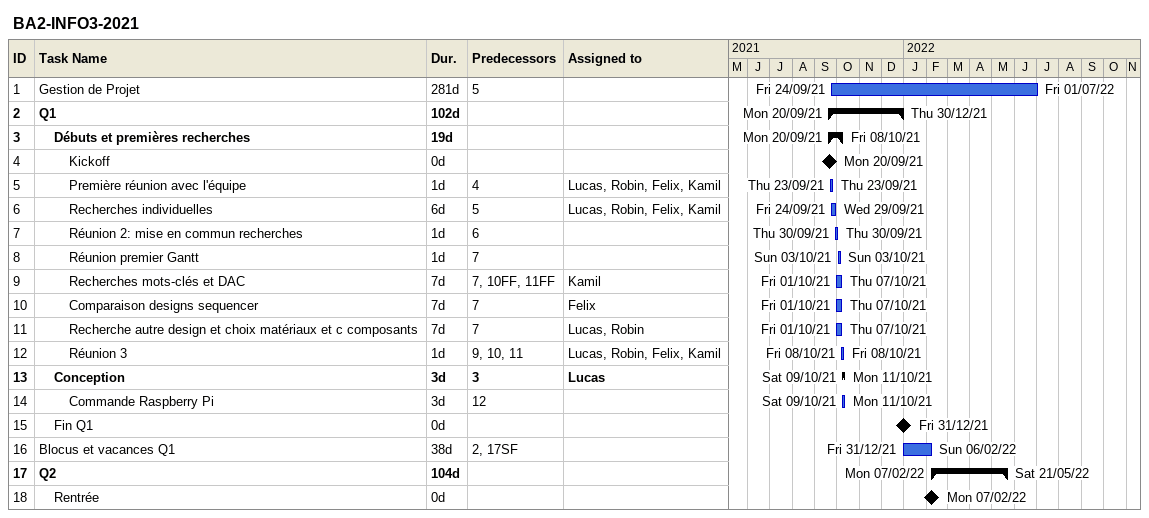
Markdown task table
BA2-INFO3-2021

| ID | Level | Task | Duration | Start | Finish | Predecessors | Resources |
|---|---|---|---|---|---|---|---|
| 1 | 1 | Gestion de Projet | 281d | 2021-09-24 | 2022-07-01 | 5 |  |
| 2 | 1 | **Q1** | 102d | 2021-09-20 | 2021-12-30 |  |  |
| 3 | 2 | **Débuts et premières recherches** | 19d | 2021-09-20 | 2021-10-08 |  |  |
| 4 | 3 | Kickoff | 0d | 2021-09-20 | 2021-09-20 |  |  |
| 5 | 3 | Première réunion avec l'équipe | 1d | 2021-09-23 | 2021-09-23 | 4 | Lucas, Robin, Felix, Kamil |
| 6 | 3 | Recherches individuelles | 6d | 2021-09-24 | 2021-09-29 | 5 | Lucas, Robin, Felix, Kamil |
| 7 | 3 | Réunion 2: mise en commun recherches | 1d | 2021-09-30 | 2021-09-30 | 6 |  |
| 8 | 3 | Réunion premier Gantt | 1d | 2021-10-03 | 2021-10-03 | 7 |  |
| 9 | 3 | Recherches mots-clés et DAC | 7d | 2021-10-01 | 2021-10-07 | 7, 10FF, 11FF | Kamil |
| 10 | 3 | Comparaison designs sequencer | 7d | 2021-10-01 | 2021-10-07 | 7 | Felix |
| 11 | 3 | Recherche autre design et choix matériaux et c composants | 7d | 2021-10-01 | 2021-10-07 | 7 | Lucas, Robin |
| 12 | 3 | Réunion 3 | 1d | 2021-10-08 | 2021-10-08 | 9, 10, 11 | Lucas, Robin, Felix, Kamil |
| 13 | 2 | **Conception** | 3d | 2021-10-09 | 2021-10-11 | 3 | Lucas |
| 14 | 3 | Commande Raspberry Pi | 3d | 2021-10-09 | 2021-10-11 | 12 |  |
| 15 | 2 | Fin Q1 | 0d | 2021-12-31 | 2021-12-31 |  |  |
| 16 | 1 | Blocus et vacances Q1 | 38d | 2021-12-31 | 2022-02-06 | 2, 17SF |  |
| 17 | 1 | **Q2** | 104d | 2022-02-07 | 2022-05-21 |  |  |
| 18 | 2 | Rentrée | 0d | 2022-02-07 | 2022-02-07 |  |  |
